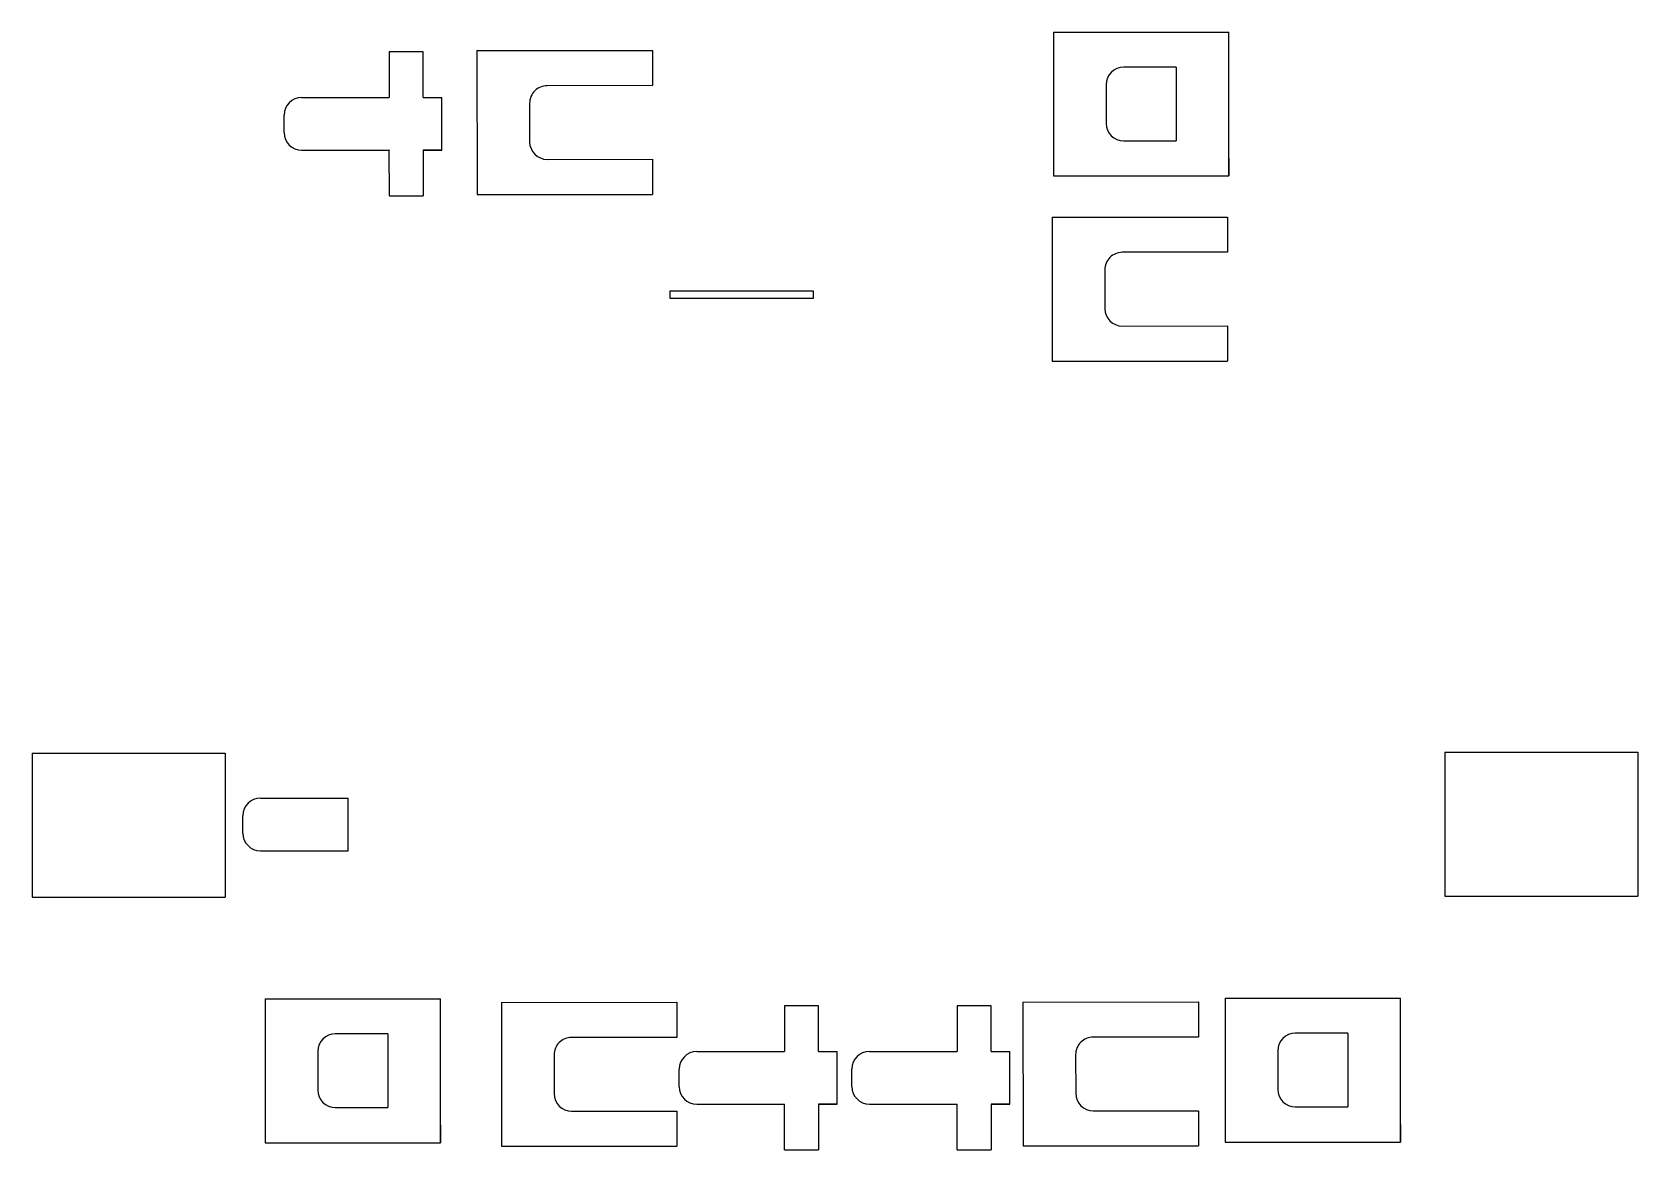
# Model space of a CAD drawing. Extents: x -200 to 258, y -4 to 315.
import ezdxf

# ---------------------------------------------------------------- set-up
doc = ezdxf.new("R2010")
doc.units = 0
doc.header["$MEASUREMENT"] = 0

msp = doc.modelspace()

# ---------------------------------------------------------------- linework, layer by layer
for p, q in [((91.46, 314.77), (141.46, 314.77)), ((91.46, 314.77), (91.46, 273.77)), ((141.46, 273.77), (141.46, 314.77)), ((-88.16, 309.12), (-97.86, 309.12)), ((-97.85, 309.12), (-97.85, 296.12)), ((-88.16, 296.12), (-88.16, 309.12)), ((-72.86, 309.5), (-22.86, 309.53)), ((-72.86, 309.5), (-72.83, 268.5)), ((-22.86, 309.53), (-22.86, 299.53)), ((126.46, 304.77), (111.46, 304.77)), ((126.46, 304.77), (126.46, 283.77)), ((-22.86, 299.53), (-52.86, 299.51)), ((106.46, 299.77), (106.46, 288.77)), ((-122.85, 296.12), (-97.85, 296.12)), ((-88.16, 296.12), (-82.85, 296.12)), ((-82.85, 281.12), (-82.85, 296.12)), ((-57.85, 294.51), (-57.85, 283.51)), ((-127.85, 286.12), (-127.85, 291.12)), ((111.46, 283.77), (126.46, 283.77)), ((-122.85, 281.12), (-97.85, 281.12)), ((-107.53, 281.12), (-97.85, 281.12)), ((-97.84, 268.12), (-97.85, 281.12)), ((-97.83, 281.12), (-97.85, 281.12)), ((-82.85, 281.12), (-88.17, 281.12)), ((-88.17, 281.12), (-82.85, 281.12)), ((-88.17, 281.12), (-88.15, 268.13)), ((-52.84, 278.51), (-22.84, 278.53)), ((-22.84, 278.53), (-22.84, 268.53)), ((141.46, 278.77), (141.46, 273.77)), ((91.46, 273.77), (141.46, 273.77)), ((-97.84, 268.12), (-88.15, 268.13)), ((-72.84, 268.5), (-22.84, 268.53)), ((91.08, 262.01), (141.08, 262.04)), ((91.08, 262.01), (91.11, 221.01)), ((141.08, 262.04), (141.08, 252.04)), ((141.08, 252.04), (111.08, 252.02)), ((106.09, 247.02), (106.09, 236.02)), ((23.1, 240.98), (-17.9, 240.98)), ((-17.9, 240.98), (-17.9, 238.98)), ((-17.9, 238.98), (23.1, 238.98)), ((23.1, 238.98), (23.1, 240.98)), ((111.1, 231.02), (141.1, 231.04)), ((141.1, 231.04), (141.1, 221.04)), ((91.1, 221.01), (141.1, 221.04)), ((-199.66, 109.26), (-199.66, 68.26)), ((-199.66, 109.26), (-144.66, 109.26)), ((-144.66, 109.26), (-144.66, 68.26)), ((203.02, 109.54), (203.02, 68.54)), ((203.02, 109.54), (258.02, 109.54)), ((258.02, 109.54), (258.02, 68.54)), ((-134.58, 96.48), (-109.58, 96.48)), ((-109.58, 81.48), (-109.59, 96.48)), ((-139.58, 86.48), (-139.58, 91.48)), ((-134.58, 81.48), (-109.58, 81.48)), ((-109.55, 81.48), (-109.58, 81.48)), ((-199.66, 68.26), (-144.66, 68.26)), ((203.02, 68.54), (258.02, 68.54)), ((-133.24, 39.31), (-83.24, 39.31)), ((-133.24, 39.31), (-133.24, -1.69)), ((-83.24, -1.69), (-83.24, 39.31)), ((-65.91, 38.28), (-15.91, 38.31)), ((-65.91, 38.28), (-65.88, -2.72)), ((-15.91, 38.31), (-15.9, 28.31)), ((24.48, 37.26), (14.78, 37.26)), ((14.79, 37.26), (14.79, 24.26)), ((24.48, 24.26), (24.48, 37.26)), ((73.7, 37.29), (64, 37.29)), ((64.01, 37.29), (64.01, 24.29)), ((73.7, 24.29), (73.7, 37.29)), ((82.76, 38.38), (132.76, 38.42)), ((82.76, 38.38), (82.79, -2.62)), ((132.76, 38.42), (132.77, 28.42)), ((140.36, 39.5), (190.36, 39.5)), ((140.36, 39.5), (140.36, -1.5)), ((190.36, -1.5), (190.36, 39.5)), ((-98.24, 29.31), (-113.24, 29.31)), ((-98.24, 29.31), (-98.24, 8.31)), ((-15.9, 28.31), (-45.9, 28.29)), ((14.79, 29.26), (14.79, 24.26)), ((132.77, 28.42), (102.77, 28.39)), ((175.36, 29.5), (160.36, 29.5)), ((175.36, 29.5), (175.36, 8.5)), ((-118.24, 24.31), (-118.24, 13.31)), ((-50.9, 23.29), (-50.89, 12.29)), ((-10.21, 24.26), (14.79, 24.26)), ((24.48, 24.26), (29.79, 24.26)), ((29.79, 9.26), (29.79, 24.26)), ((39.01, 24.29), (64.01, 24.29)), ((73.7, 24.29), (79.01, 24.29)), ((79.01, 9.29), (79.01, 24.29)), ((97.77, 23.39), (97.78, 12.39)), ((155.36, 24.5), (155.36, 13.5)), ((-15.21, 14.26), (-15.21, 19.26)), ((34.01, 14.29), (34.01, 19.29)), ((-10.21, 9.26), (14.79, 9.26)), ((14.81, 9.26), (14.79, 9.26)), ((14.8, -3.74), (14.79, 9.26)), ((29.79, 9.26), (24.47, 9.26)), ((24.47, 9.26), (29.79, 9.26)), ((24.47, 9.26), (24.49, -3.73)), ((39.01, 9.29), (64.01, 9.29)), ((64.02, -3.71), (64.01, 9.29)), ((64.03, 9.29), (64.01, 9.29)), ((73.69, 9.29), (73.71, -3.7)), ((79.01, 9.29), (73.69, 9.29)), ((73.69, 9.29), (79.01, 9.29)), ((-113.24, 8.31), (-98.24, 8.31)), ((-45.89, 7.29), (-15.89, 7.31)), ((-15.89, 7.31), (-15.88, -2.69)), ((102.78, 7.39), (132.78, 7.42)), ((132.78, 7.42), (132.79, -2.58)), ((160.36, 8.5), (175.36, 8.5)), ((-83.24, 3.31), (-83.24, -1.69)), ((190.36, 3.5), (190.36, -1.5)), ((-133.24, -1.69), (-83.24, -1.69)), ((-65.88, -2.72), (-15.88, -2.69)), ((14.8, -3.74), (24.49, -3.73)), ((64.02, -3.71), (73.71, -3.7)), ((82.79, -2.62), (132.79, -2.58)), ((140.36, -1.5), (190.36, -1.5))]:
    msp.add_line(p, q)
for centre, start, end in [((111.46, 299.77), 90, 180), ((-52.85, 294.51), 90.0397, 180.0397), ((-122.85, 291.12), 90, 180), ((111.46, 288.77), 180, 270), ((-122.85, 286.12), 180, 270), ((-52.85, 283.51), 180.0397, 270.0397), ((111.09, 247.02), 90.0397, 180.0397), ((111.09, 236.02), 180.0397, 270.0397), ((-134.58, 91.48), 90, 180), ((-134.58, 86.48), 180, 270), ((-113.24, 24.31), 90, 180), ((-45.9, 23.29), 90.0397, 180.0397), ((102.77, 23.39), 90.0397, 180.0397), ((160.36, 24.5), 90, 180), ((-10.21, 19.26), 90, 180), ((39.01, 19.29), 90, 180), ((-10.21, 14.26), 180, 270), ((39.01, 14.29), 180, 270), ((-113.24, 13.31), 180, 270), ((-45.89, 12.29), 180.0397, 270.0397), ((102.78, 12.39), 180.0397, 270.0397), ((160.36, 13.5), 180, 270)]:
    msp.add_arc(centre, 5, start, end)

doc.saveas('drawing.dxf')
